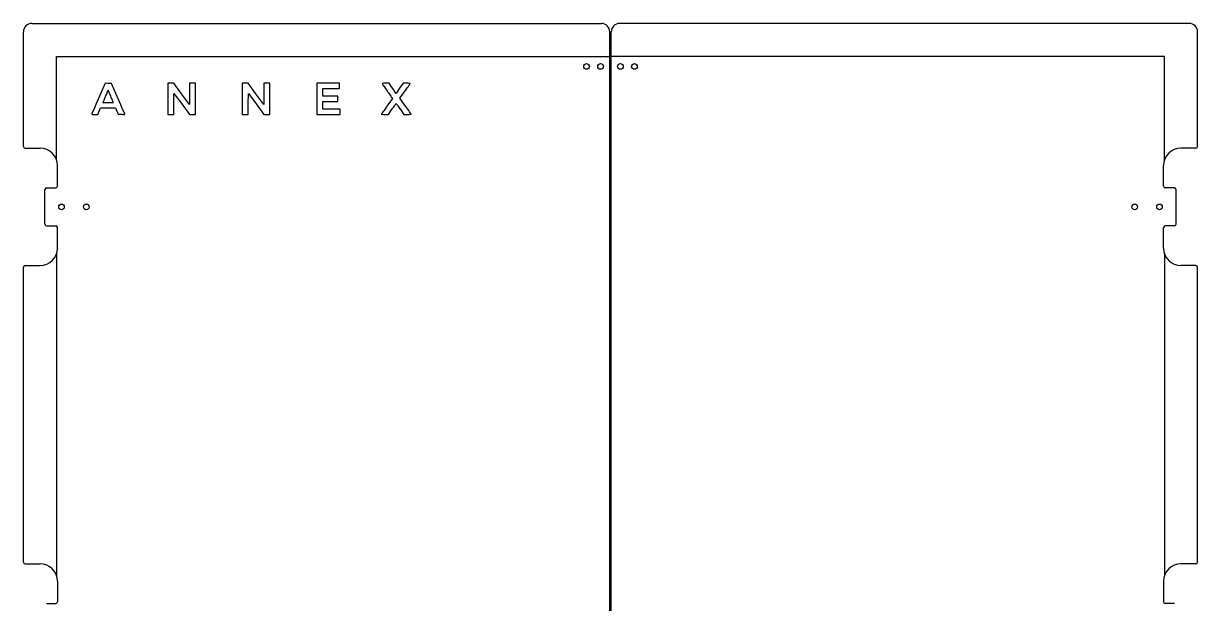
# Model space of a CAD drawing. Header units: millimetres. Extents: x -533 to 177, y -363 to 363.
# Drawn here: x -533 to 177, y 11 to 363 of the extents above; entities that cross this region are included whole.
import ezdxf

# ---------------------------------------------------------------- set-up
doc = ezdxf.new("R2010")
doc.units = ezdxf.units.MM

msp = doc.modelspace()

# ---------------------------------------------------------------- linework, layer by layer
at = {"color": 7, "linetype": 'Continuous', "lineweight": 25}
for p, q in [((-527.75, 362.5), (-183.25, 362.5)), ((172.25, 362.5), (-172.25, 362.5)), ((-532.75, 288), (-532.75, 357.5)), ((-178.25, -357.5), (-178.25, 357.5)), ((-177.25, -357.5), (-177.25, 357.5)), ((177.25, 288), (177.25, 357.5)), ((-512.75, 279.7), (-512.75, 342.5)), ((-512.75, 342.5), (-178.25, 342.5)), ((157.25, 342.5), (-177.25, 342.5)), ((157.25, 279.7), (157.25, 342.5)), ((-483.37, 326.29), (-487.41, 317.08)), ((-481.44, 326.27), (-483.37, 326.29)), ((-482.61, 319.77), (-482.89, 319.1)), ((-482.34, 320.39), (-482.61, 319.77)), ((-482.1, 320.96), (-482.34, 320.39)), ((-481.9, 321.44), (-482.1, 320.96)), ((-481.74, 321.82), (-481.9, 321.44)), ((-481.62, 322.07), (-481.74, 321.82)), ((-481.59, 322.15), (-481.62, 322.07)), ((-481.58, 322.18), (-481.59, 322.15)), ((-481.57, 322.18), (-481.58, 322.18)), ((-481.52, 322.18), (-481.57, 322.18)), ((-481.47, 322.11), (-481.52, 322.18)), ((-481.46, 322.09), (-481.47, 322.11)), ((-481.45, 322.06), (-481.46, 322.09)), ((-481.42, 321.98), (-481.45, 322.06)), ((-479.51, 326.24), (-481.44, 326.27)), ((-481.32, 321.75), (-481.42, 321.98)), ((-481.17, 321.39), (-481.32, 321.75)), ((-480.99, 320.93), (-481.17, 321.39)), ((-480.76, 320.39), (-480.99, 320.93)), ((-480.51, 319.78), (-480.76, 320.39)), ((-480.22, 319.1), (-480.51, 319.78)), ((-475.46, 316.89), (-479.51, 326.24)), ((-441.91, 326.29), (-445.4, 326.29)), ((-445.4, 326.29), (-445.4, 307.5)), ((-437.15, 319.92), (-441.91, 326.29)), ((-441.77, 313.83), (-441.74, 320.17)), ((-441.74, 320.17), (-437.02, 313.83)), ((-432.39, 313.56), (-437.15, 319.92)), ((-432.36, 319.92), (-432.39, 313.56)), ((-432.35, 326.29), (-432.36, 319.92)), ((-428.73, 326.29), (-432.35, 326.29)), ((-428.73, 307.5), (-428.73, 326.29)), ((-396.92, 326.29), (-400.42, 326.29)), ((-400.42, 326.29), (-400.42, 307.5)), ((-392.17, 319.93), (-396.92, 326.29)), ((-396.79, 313.84), (-396.76, 320.17)), ((-396.76, 320.17), (-392.04, 313.84)), ((-387.41, 313.56), (-392.17, 319.93)), ((-387.39, 319.93), (-387.41, 313.56)), ((-387.37, 326.29), (-387.39, 319.93)), ((-383.75, 326.29), (-387.37, 326.29)), ((-383.75, 307.5), (-383.75, 326.29)), ((-341.59, 326.29), (-355.44, 326.29)), ((-355.44, 326.29), (-355.44, 307.5)), ((-351.74, 318.52), (-351.74, 323.11)), ((-351.74, 323.11), (-341.59, 323.11)), ((-341.59, 323.11), (-341.59, 326.29)), ((-315.83, 326.23), (-315.91, 326.18)), ((-315.91, 326.18), (-315.9, 326.17)), ((-315.9, 326.17), (-315.89, 326.15)), ((-315.89, 326.15), (-315.84, 326.08)), ((-315.84, 326.08), (-315.69, 325.84)), ((-315.52, 326.26), (-315.83, 326.23)), ((-315.69, 325.84), (-315.44, 325.48)), ((-314.87, 326.28), (-315.52, 326.26)), ((-315.44, 325.48), (-315.13, 325.02)), ((-315.13, 325.02), (-314.75, 324.47)), ((-314.07, 326.29), (-314.87, 326.28)), ((-314.75, 324.47), (-314.32, 323.84)), ((-314.32, 323.84), (-313.86, 323.17)), ((-311.65, 326.29), (-314.07, 326.29)), ((-313.86, 323.17), (-313.37, 322.46)), ((-313.37, 322.46), (-312.87, 321.73)), ((-312.87, 321.73), (-312.37, 321.01)), ((-312.37, 321.01), (-311.89, 320.3)), ((-311.89, 320.3), (-311.42, 319.63)), ((-310.2, 324.2), (-311.65, 326.29)), ((-311.42, 319.63), (-311, 319.02)), ((-310.04, 323.98), (-310.2, 324.2)), ((-309.58, 323.31), (-310.04, 323.98)), ((-308.97, 322.45), (-309.58, 323.31)), ((-308.45, 321.7), (-308.97, 322.45)), ((-308.17, 321.3), (-308.45, 321.7)), ((-308.08, 321.17), (-308.17, 321.3)), ((-307.41, 320.22), (-308.08, 321.17)), ((-305.3, 323.25), (-307.41, 320.22)), ((-303.19, 326.28), (-305.3, 323.25)), ((-305.06, 317.3), (-301.94, 321.74)), ((-301, 326.29), (-303.19, 326.28)), ((-301.94, 321.74), (-301.79, 321.97)), ((-301.79, 321.97), (-301.31, 322.64)), ((-301.31, 322.64), (-300.73, 323.48)), ((-300.79, 326.29), (-301, 326.29)), ((-300.15, 326.28), (-300.79, 326.29)), ((-300.73, 323.48), (-300.2, 324.24)), ((-300.2, 324.24), (-299.74, 324.9)), ((-299.46, 326.27), (-300.15, 326.28)), ((-299.74, 324.9), (-299.35, 325.45)), ((-298.99, 326.26), (-299.46, 326.27)), ((-299.35, 325.45), (-299.07, 325.87)), ((-299.07, 325.87), (-298.88, 326.14)), ((-298.82, 326.25), (-298.99, 326.26)), ((-298.88, 326.14), (-298.82, 326.22)), ((-298.82, 326.22), (-298.82, 326.25)), ((-488.98, 313.49), (-489.67, 311.91)), ((-488.22, 315.22), (-488.98, 313.49)), ((-487.61, 316.61), (-488.22, 315.22)), ((-487.41, 317.08), (-487.61, 316.61)), ((-484.7, 314.78), (-484.73, 314.71)), ((-484.73, 314.71), (-484.73, 314.68)), ((-484.73, 314.68), (-484.48, 314.67)), ((-484.6, 315.02), (-484.7, 314.78)), ((-484.45, 315.39), (-484.6, 315.02)), ((-484.48, 314.67), (-483.8, 314.66)), ((-484.25, 315.86), (-484.45, 315.39)), ((-484.02, 316.42), (-484.25, 315.86)), ((-483.76, 317.05), (-484.02, 316.42)), ((-483.8, 314.66), (-482.79, 314.65)), ((-483.48, 317.72), (-483.76, 317.05)), ((-483.18, 318.41), (-483.48, 317.72)), ((-482.89, 319.1), (-483.18, 318.41)), ((-482.79, 314.65), (-481.86, 314.64)), ((-481.86, 314.64), (-481.34, 314.64)), ((-481.34, 314.64), (-480.69, 314.65)), ((-480.69, 314.65), (-479.99, 314.65)), ((-480, 318.57), (-480.22, 319.1)), ((-479.63, 317.68), (-480, 318.57)), ((-479.99, 314.65), (-479.44, 314.66)), ((-479.35, 317.01), (-479.63, 317.68)), ((-479.44, 314.66), (-479.02, 314.67)), ((-479.1, 316.4), (-479.35, 317.01)), ((-478.88, 315.87), (-479.1, 316.4)), ((-479.02, 314.67), (-478.73, 314.68)), ((-478.69, 315.42), (-478.88, 315.87)), ((-478.73, 314.68), (-478.53, 314.7)), ((-478.54, 315.08), (-478.69, 315.42)), ((-478.45, 314.85), (-478.54, 315.08)), ((-478.53, 314.7), (-478.43, 314.73)), ((-478.42, 314.77), (-478.45, 314.85)), ((-478.43, 314.73), (-478.41, 314.75)), ((-478.41, 314.76), (-478.42, 314.77)), ((-478.41, 314.75), (-478.41, 314.76)), ((-475.26, 316.42), (-475.46, 316.89)), ((-474.65, 315.01), (-475.26, 316.42)), ((-473.89, 313.26), (-474.65, 315.01)), ((-473.21, 311.67), (-473.89, 313.26)), ((-441.78, 307.5), (-441.77, 313.83)), ((-437.02, 313.83), (-432.3, 307.51)), ((-396.8, 307.5), (-396.79, 313.84)), ((-392.04, 313.84), (-387.32, 307.51)), ((-342.65, 318.52), (-351.74, 318.52)), ((-351.74, 310.68), (-351.74, 315.35)), ((-351.74, 315.35), (-342.65, 315.35)), ((-342.65, 315.35), (-342.65, 318.52)), ((-309.68, 317.14), (-313.02, 312.39)), ((-311, 319.02), (-310.62, 318.48)), ((-310.62, 318.48), (-310.3, 318.02)), ((-310.3, 318.02), (-310.12, 317.76)), ((-310.12, 317.76), (-310.06, 317.68)), ((-310.06, 317.68), (-309.68, 317.14)), ((-308.84, 312.08), (-308.44, 312.64)), ((-308.44, 312.64), (-308.09, 313.12)), ((-308.09, 313.12), (-307.79, 313.51)), ((-307.79, 313.51), (-307.57, 313.81)), ((-307.57, 313.81), (-307.42, 313.99)), ((-307.42, 313.99), (-307.37, 314.04)), ((-307.37, 314.04), (-307.36, 314.04)), ((-307.36, 314.04), (-307.31, 313.97)), ((-307.31, 313.97), (-307.16, 313.76)), ((-307.16, 313.76), (-306.94, 313.46)), ((-306.94, 313.46), (-306.65, 313.05)), ((-306.65, 313.05), (-306.3, 312.56)), ((-306.3, 312.56), (-305.9, 312.01)), ((-301.68, 312.45), (-305.06, 317.3)), ((-301.51, 312.2), (-301.68, 312.45)), ((-491.5, 307.67), (-491.51, 307.62)), ((-491.51, 307.62), (-491.49, 307.58)), ((-491.49, 307.71), (-491.5, 307.69)), ((-491.5, 307.69), (-491.5, 307.67)), ((-491.41, 307.91), (-491.49, 307.71)), ((-491.49, 307.58), (-491.43, 307.55)), ((-491.43, 307.55), (-491.29, 307.52)), ((-491.16, 308.48), (-491.41, 307.91)), ((-491.29, 307.52), (-491.07, 307.51)), ((-490.78, 309.36), (-491.16, 308.48)), ((-491.07, 307.51), (-490.73, 307.5)), ((-490.28, 310.52), (-490.78, 309.36)), ((-490.73, 307.5), (-490.27, 307.5)), ((-489.67, 311.91), (-490.28, 310.52)), ((-490.27, 307.5), (-489.8, 307.5)), ((-489.8, 307.5), (-487.75, 307.5)), ((-487.75, 307.5), (-486.93, 309.48)), ((-486.93, 309.48), (-486.1, 311.47)), ((-486.1, 311.47), (-481.57, 311.45)), ((-481.57, 311.45), (-477.03, 311.42)), ((-477.03, 311.42), (-476.21, 309.48)), ((-476.21, 309.48), (-475.4, 307.54)), ((-475.4, 307.54), (-473.41, 307.52)), ((-473.41, 307.52), (-473.22, 307.52)), ((-473.22, 307.52), (-472.64, 307.51)), ((-472.61, 310.28), (-473.21, 311.67)), ((-472.64, 307.51), (-472, 307.51)), ((-472.11, 309.14), (-472.61, 310.28)), ((-471.74, 308.27), (-472.11, 309.14)), ((-472, 307.51), (-471.57, 307.51)), ((-471.5, 307.71), (-471.74, 308.27)), ((-471.57, 307.51), (-471.42, 307.52)), ((-471.42, 307.57), (-471.5, 307.71)), ((-471.42, 307.52), (-471.42, 307.57)), ((-445.4, 307.5), (-441.78, 307.5)), ((-432.3, 307.51), (-430.51, 307.5)), ((-430.51, 307.5), (-428.73, 307.5)), ((-400.42, 307.5), (-396.8, 307.5)), ((-387.32, 307.51), (-385.53, 307.5)), ((-385.53, 307.5), (-383.75, 307.5)), ((-355.44, 307.5), (-341.33, 307.5)), ((-341.33, 310.68), (-351.74, 310.68)), ((-341.33, 307.5), (-341.33, 310.68)), ((-316.3, 307.68), (-316.37, 307.6)), ((-316.37, 307.6), (-316.37, 307.56)), ((-316.37, 307.56), (-316.2, 307.54)), ((-316.11, 307.97), (-316.3, 307.68)), ((-316.2, 307.54), (-315.74, 307.52)), ((-315.8, 308.42), (-316.11, 307.97)), ((-315.39, 309.01), (-315.8, 308.42)), ((-315.74, 307.52), (-315.06, 307.51)), ((-314.89, 309.72), (-315.39, 309.01)), ((-315.06, 307.51), (-314.44, 307.5)), ((-314.32, 310.54), (-314.89, 309.72)), ((-314.44, 307.5), (-312.09, 307.5)), ((-313.69, 311.43), (-314.32, 310.54)), ((-313.19, 312.15), (-313.69, 311.43)), ((-313.02, 312.39), (-313.19, 312.15)), ((-312.09, 307.5), (-309.76, 310.81)), ((-309.76, 310.81), (-309.64, 310.97)), ((-309.64, 310.97), (-309.29, 311.47)), ((-309.29, 311.47), (-308.84, 312.08)), ((-305.9, 312.01), (-305.46, 311.4)), ((-305.46, 311.4), (-305.11, 310.91)), ((-305.11, 310.91), (-304.99, 310.75)), ((-304.99, 310.75), (-302.67, 307.5)), ((-302.67, 307.5), (-300.27, 307.5)), ((-301, 311.47), (-301.51, 312.2)), ((-300.36, 310.56), (-301, 311.47)), ((-299.79, 309.74), (-300.36, 310.56)), ((-300.27, 307.5), (-299.63, 307.51)), ((-299.29, 309.01), (-299.79, 309.74)), ((-299.63, 307.51), (-298.94, 307.52)), ((-298.87, 308.41), (-299.29, 309.01)), ((-298.94, 307.52), (-298.46, 307.53)), ((-298.56, 307.95), (-298.87, 308.41)), ((-298.36, 307.66), (-298.56, 307.95)), ((-298.46, 307.53), (-298.29, 307.55)), ((-298.29, 307.58), (-298.36, 307.66)), ((-298.29, 307.55), (-298.29, 307.58)), ((-531.75, 287), (-522.75, 287)), ((176.25, 287), (167.25, 287)), ((-512.25, 264), (-512.25, 276.5)), ((156.75, 264), (156.75, 276.5)), ((-518.75, 263), (-513.25, 263)), ((163.25, 263), (157.75, 263)), ((-519.75, 241), (-519.75, 262)), ((164.25, 241), (164.25, 262)), ((-518.75, 240), (-513.25, 240)), ((-512.25, 226.5), (-512.25, 239)), ((156.75, 226.5), (156.75, 239)), ((163.25, 240), (157.75, 240)), ((-512.75, 223.3), (-512.75, 28.2)), ((157.25, 223.3), (157.25, 28.2)), ((-532.75, 36.5), (-532.75, 215)), ((-531.75, 216), (-522.75, 216)), ((176.25, 216), (167.25, 216)), ((177.25, 36.5), (177.25, 215)), ((-531.75, 35.5), (-522.75, 35.5)), ((176.25, 35.5), (167.25, 35.5)), ((-512.25, 25), (-512.25, 12.5)), ((156.75, 25), (156.75, 12.5)), ((-518.75, 11.5), (-513.25, 11.5)), ((163.25, 11.5), (157.75, 11.5))]:
    msp.add_line(p, q, dxfattribs=at)
for centre in [(-192.25, 336.5), (-183.75, 336.5), (-171.75, 336.5), (-163.25, 336.5), (-509.75, 251.5), (-494.75, 251.5), (139.25, 251.5), (154.25, 251.5)]:
    msp.add_circle(centre, 1.7, dxfattribs=at)
for centre, radius, start, end in [((-527.75, 357.5), 5, 90, 180), ((-183.25, 357.5), 5, 0, 90), ((-172.25, 357.5), 5, 90, 180), ((172.25, 357.5), 5, 0, 90), ((-531.75, 288), 1, 180, 270), ((-522.75, 276.5), 10.5, 360, 90), ((167.25, 276.5), 10.5, 90, 180), ((176.25, 288), 1, 270, 360), ((-518.75, 262), 1, 90, 180), ((-513.25, 264), 1, 270, 360), ((157.75, 264), 1, 180, 270), ((163.25, 262), 1, 0, 90), ((-518.75, 241), 1, 180, 270), ((-513.25, 239), 1, 360, 90), ((157.75, 239), 1, 90, 180), ((163.25, 241), 1, 270, 360), ((-522.75, 226.5), 10.5, 270, 0), ((167.25, 226.5), 10.5, 180, 270), ((-531.75, 215), 1, 90, 180), ((176.25, 215), 1, 0, 90), ((-531.75, 36.5), 1, 180, 270), ((-522.75, 25), 10.5, 0, 90), ((167.25, 25), 10.5, 90, 180), ((176.25, 36.5), 1, 270, 360), ((-513.25, 12.5), 1, 270, 0), ((157.75, 12.5), 1, 180, 270)]:
    msp.add_arc(centre, radius, start, end, dxfattribs=at)

doc.saveas('drawing.dxf')
